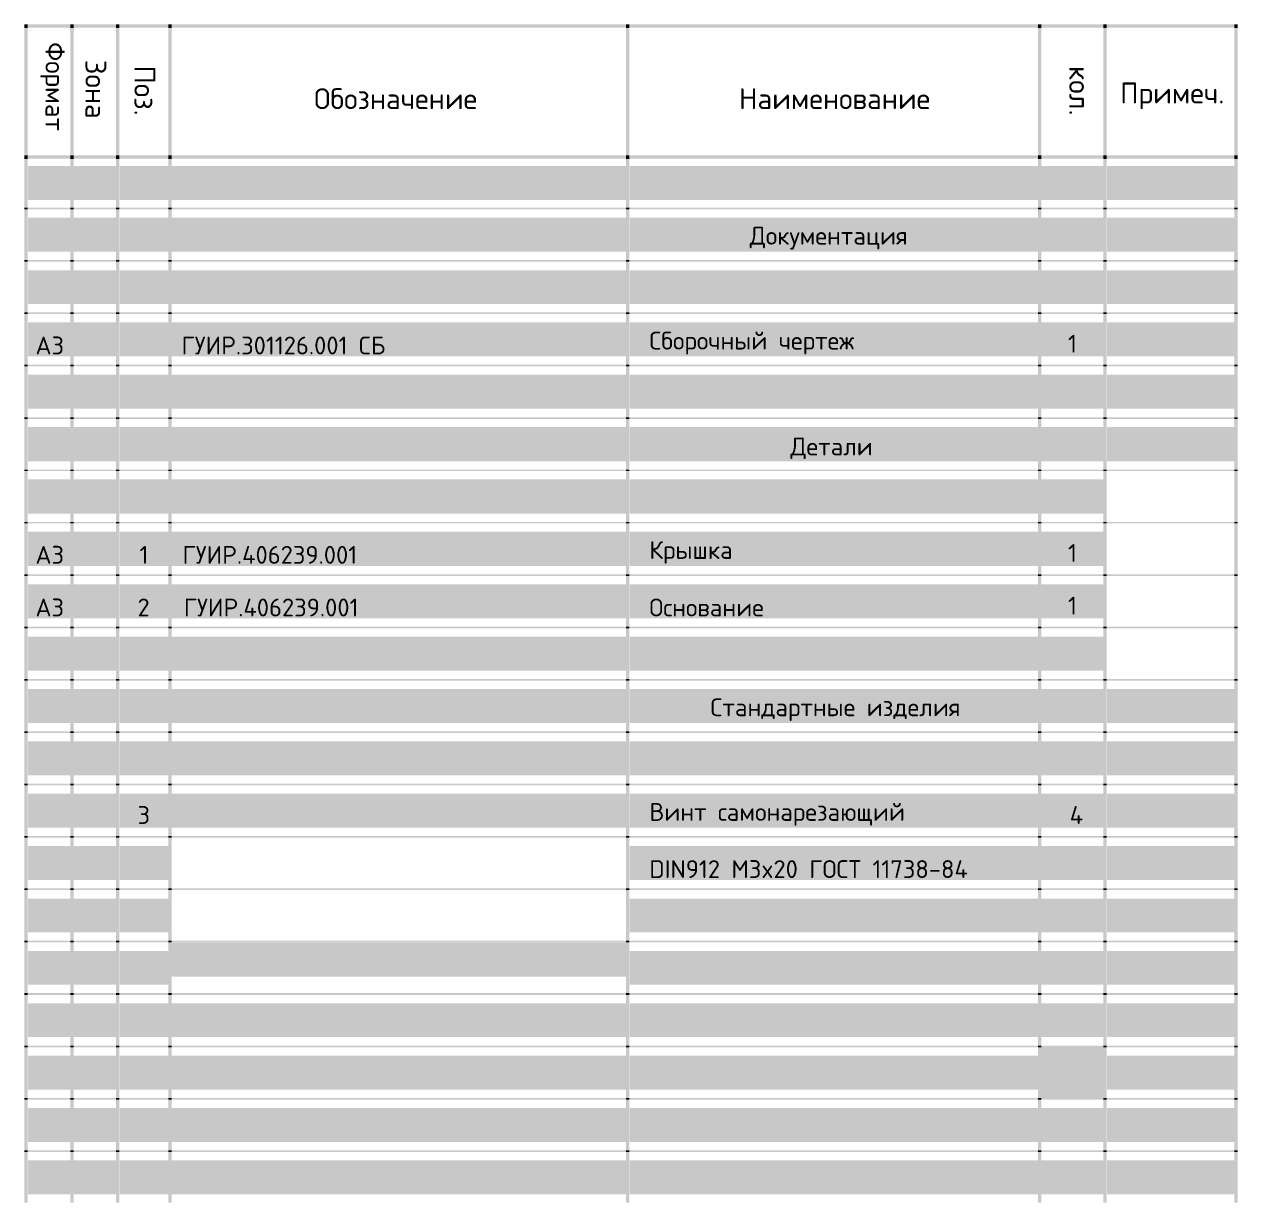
# Paper-space layout 'Layout4' of a CAD drawing. Header units: millimetres. Extents: x 20 to 210, y 7 to 292.
# Drawn here: x 19.6 to 205.2, y 111.9 to 292 of the extents above; entities that cross this region are included whole.
import ezdxf

# ---------------------------------------------------------------- set-up
doc = ezdxf.new("R2010")
doc.units = ezdxf.units.MM
doc.layers.add('PDF2_Solid Fills', color=7, linetype='Continuous')
doc.layers.add('PDF2_Text', color=7, linetype='Continuous')
doc.styles.add('PDF ISOCPEUR', font='isocpeur.ttf')

psp = doc.layouts.new('Layout4')

# ---------------------------------------------------------------- hatches: boundary and pattern name
at = {"layer": 'PDF2_Solid Fills', "true_color": 0xffffff, "transparency": 33554559}
psp.add_hatch(color=7, dxfattribs=at).paths.add_polyline_path([(42.17, 146.44), (111.65, 146.44), (111.65, 151.61), (42.17, 151.61)])

# ---------------------------------------------------------------- linework, layer by layer
at = {"layer": 'PDF2_Solid Fills', "lineweight": 35, "transparency": 33554559}
for points in [[(19.6, 291.49), (20.11, 291.49), (19.6, 292.04), (20.11, 292.04)], [(19.6, 291.53), (20.11, 291.53), (19.6, 292.04), (20.11, 292.04)], [(19.6, 272.01), (20.11, 272.01), (19.6, 291.49), (20.11, 291.49)], [(20.11, 291.53), (26.63, 291.53), (20.11, 292.04), (26.63, 292.04)], [(26.63, 291.53), (27.14, 291.53), (26.63, 292.04), (27.14, 292.04)], [(26.63, 291.49), (27.14, 291.49), (26.63, 291.53), (27.14, 291.53)], [(26.63, 272.01), (27.14, 272.01), (26.63, 291.49), (27.14, 291.49)], [(27.14, 291.53), (33.62, 291.53), (27.14, 292.04), (33.62, 292.04)], [(33.62, 291.53), (34.13, 291.53), (33.62, 292.04), (34.13, 292.04)], [(33.62, 291.49), (34.13, 291.49), (33.62, 291.53), (34.13, 291.53)], [(33.62, 272.01), (34.13, 272.01), (33.62, 291.49), (34.13, 291.49)], [(34.13, 291.53), (41.62, 291.53), (34.13, 292.04), (41.62, 292.04)], [(41.62, 291.53), (42.13, 291.53), (41.62, 292.04), (42.13, 292.04)], [(41.62, 291.49), (42.13, 291.49), (41.62, 291.53), (42.13, 291.53)], [(41.62, 272.01), (42.13, 272.01), (41.62, 291.49), (42.13, 291.49)], [(42.13, 291.53), (111.65, 291.53), (42.13, 292.04), (111.65, 292.04)], [(111.65, 291.53), (112.16, 291.53), (111.65, 292.04), (112.16, 292.04)], [(111.65, 291.49), (112.16, 291.49), (111.65, 291.53), (112.16, 291.53)], [(111.65, 272.01), (112.16, 272.01), (111.65, 291.49), (112.16, 291.49)], [(112.16, 291.53), (174.64, 291.53), (112.16, 292.04), (174.64, 292.04)], [(174.65, 291.53), (175.16, 291.53), (174.65, 292.04), (175.16, 292.04)], [(174.65, 291.49), (175.16, 291.49), (174.65, 291.53), (175.16, 291.53)], [(174.65, 272.01), (175.16, 272.01), (174.65, 291.49), (175.16, 291.49)], [(175.16, 291.53), (184.68, 291.53), (175.16, 292.04), (184.68, 292.04)], [(184.68, 291.53), (185.19, 291.53), (184.68, 292.04), (185.19, 292.04)], [(184.68, 291.49), (185.19, 291.49), (184.68, 291.53), (185.19, 291.53)], [(184.68, 272.01), (185.19, 272.01), (184.68, 291.49), (185.19, 291.49)], [(185.19, 291.53), (204.71, 291.53), (185.19, 292.04), (204.71, 292.04)], [(204.71, 291.49), (205.22, 291.49), (204.71, 292.04), (205.22, 292.04)], [(204.71, 291.53), (205.22, 291.53), (204.71, 292.04), (205.22, 292.04)], [(204.71, 272.01), (205.22, 272.01), (204.71, 291.49), (205.22, 291.49)], [(19.6, 271.46), (20.11, 271.46), (19.6, 272.01), (20.11, 272.01)], [(19.6, 264.01), (20.11, 264.01), (19.6, 271.47), (20.11, 271.47)], [(20.11, 271.51), (26.63, 271.51), (20.11, 272.01), (26.63, 272.01)], [(26.63, 271.46), (27.14, 271.46), (26.63, 272.01), (27.14, 272.01)], [(26.63, 264.01), (27.14, 264.01), (26.63, 271.47), (27.14, 271.47)], [(27.14, 271.51), (33.62, 271.51), (27.14, 272.01), (33.62, 272.01)], [(33.62, 271.46), (34.13, 271.46), (33.62, 272.01), (34.13, 272.01)], [(33.62, 264.01), (34.13, 264.01), (33.62, 271.47), (34.13, 271.47)], [(34.13, 271.51), (41.62, 271.51), (34.13, 272.01), (41.62, 272.01)], [(41.62, 271.46), (42.13, 271.46), (41.62, 272.01), (42.13, 272.01)], [(41.62, 264.01), (42.13, 264.01), (41.62, 271.47), (42.13, 271.47)], [(42.13, 271.51), (111.65, 271.51), (42.13, 272.01), (111.65, 272.01)], [(111.65, 271.46), (112.16, 271.46), (111.65, 272.01), (112.16, 272.01)], [(111.65, 264.01), (112.16, 264.01), (111.65, 271.47), (112.16, 271.47)], [(112.16, 271.51), (174.64, 271.51), (112.16, 272.01), (174.64, 272.01)], [(174.65, 271.46), (175.16, 271.46), (174.65, 272.01), (175.16, 272.01)], [(174.65, 264.01), (175.16, 264.01), (174.65, 271.47), (175.16, 271.47)], [(175.16, 271.51), (184.68, 271.51), (175.16, 272.01), (184.68, 272.01)], [(184.68, 271.46), (185.19, 271.46), (184.68, 272.01), (185.19, 272.01)], [(184.68, 264.01), (185.19, 264.01), (184.68, 271.47), (185.19, 271.47)], [(185.19, 271.51), (204.71, 271.51), (185.19, 272.01), (204.71, 272.01)], [(204.71, 271.46), (205.22, 271.46), (204.71, 272.01), (205.22, 272.01)], [(204.71, 264.01), (205.22, 264.01), (204.71, 271.47), (205.22, 271.47)], [(19.6, 263.75), (20.11, 263.75), (19.6, 264.01), (20.11, 264.01)], [(19.6, 256.01), (20.11, 256.01), (19.6, 263.75), (20.11, 263.75)], [(20.11, 263.75), (26.63, 263.75), (20.11, 264.01), (26.63, 264.01)], [(26.63, 263.75), (27.14, 263.75), (26.63, 264.01), (27.14, 264.01)], [(26.63, 256.01), (27.14, 256.01), (26.63, 263.75), (27.14, 263.75)], [(27.14, 263.75), (33.62, 263.75), (27.14, 264.01), (33.62, 264.01)], [(33.62, 263.75), (34.13, 263.75), (33.62, 264.01), (34.13, 264.01)], [(33.62, 256.01), (34.13, 256.01), (33.62, 263.75), (34.13, 263.75)], [(34.13, 263.75), (41.62, 263.75), (34.13, 264.01), (41.62, 264.01)], [(41.62, 263.75), (42.13, 263.75), (41.62, 264.01), (42.13, 264.01)], [(41.62, 256.01), (42.13, 256.01), (41.62, 263.75), (42.13, 263.75)], [(42.13, 263.75), (111.65, 263.75), (42.13, 264.01), (111.65, 264.01)], [(111.65, 263.75), (112.16, 263.75), (111.65, 264.01), (112.16, 264.01)], [(111.65, 256.01), (112.16, 256.01), (111.65, 263.75), (112.16, 263.75)], [(112.16, 263.75), (174.64, 263.75), (112.16, 264.01), (174.64, 264.01)], [(174.65, 263.75), (175.16, 263.75), (174.65, 264.01), (175.16, 264.01)], [(174.65, 256.01), (175.16, 256.01), (174.65, 263.75), (175.16, 263.75)], [(175.16, 263.75), (184.68, 263.75), (175.16, 264.01), (184.68, 264.01)], [(184.68, 263.75), (185.19, 263.75), (184.68, 264.01), (185.19, 264.01)], [(184.68, 256.01), (185.19, 256.01), (184.68, 263.75), (185.19, 263.75)], [(185.19, 263.75), (204.71, 263.75), (185.19, 264.01), (204.71, 264.01)], [(204.71, 263.75), (205.22, 263.75), (204.71, 264.01), (205.22, 264.01)], [(204.71, 256.01), (205.22, 256.01), (204.71, 263.75), (205.22, 263.75)], [(130.57, 257.62), (156.27, 257.62), (130.57, 257.87), (156.27, 257.87)], [(19.6, 255.75), (20.11, 255.75), (19.6, 256.01), (20.11, 256.01)], [(19.6, 248.01), (20.11, 248.01), (19.6, 255.75), (20.11, 255.75)], [(20.11, 255.75), (26.63, 255.75), (20.11, 256.01), (26.63, 256.01)], [(26.63, 255.75), (27.14, 255.75), (26.63, 256.01), (27.14, 256.01)], [(26.63, 248.01), (27.14, 248.01), (26.63, 255.75), (27.14, 255.75)], [(27.14, 255.75), (33.62, 255.75), (27.14, 256.01), (33.62, 256.01)], [(33.62, 255.75), (34.13, 255.75), (33.62, 256.01), (34.13, 256.01)], [(33.62, 248.01), (34.13, 248.01), (33.62, 255.75), (34.13, 255.75)], [(34.13, 255.75), (41.62, 255.75), (34.13, 256.01), (41.62, 256.01)], [(41.62, 255.75), (42.13, 255.75), (41.62, 256.01), (42.13, 256.01)], [(41.62, 248.01), (42.13, 248.01), (41.62, 255.75), (42.13, 255.75)], [(42.13, 255.75), (111.65, 255.75), (42.13, 256.01), (111.65, 256.01)], [(111.65, 255.75), (112.16, 255.75), (111.65, 256.01), (112.16, 256.01)], [(111.65, 248.01), (112.16, 248.01), (111.65, 255.75), (112.16, 255.75)], [(112.16, 255.75), (174.64, 255.75), (112.16, 256.01), (174.64, 256.01)], [(174.65, 255.75), (175.16, 255.75), (174.65, 256.01), (175.16, 256.01)], [(174.65, 248.01), (175.16, 248.01), (174.65, 255.75), (175.16, 255.75)], [(175.16, 255.75), (184.68, 255.75), (175.16, 256.01), (184.68, 256.01)], [(184.68, 255.75), (185.19, 255.75), (184.68, 256.01), (185.19, 256.01)], [(184.68, 248.01), (185.19, 248.01), (184.68, 255.75), (185.19, 255.75)], [(185.19, 255.75), (204.71, 255.75), (185.19, 256.01), (204.71, 256.01)], [(204.71, 255.75), (205.22, 255.75), (204.71, 256.01), (205.22, 256.01)], [(204.71, 248.01), (205.22, 248.01), (204.71, 255.75), (205.22, 255.75)], [(19.6, 247.75), (20.11, 247.75), (19.6, 248.01), (20.11, 248.01)], [(19.6, 240.01), (20.11, 240.01), (19.6, 247.75), (20.11, 247.75)], [(20.11, 247.75), (26.63, 247.75), (20.11, 248.01), (26.63, 248.01)], [(26.63, 247.75), (27.14, 247.75), (26.63, 248.01), (27.14, 248.01)], [(26.63, 240.01), (27.14, 240.01), (26.63, 247.75), (27.14, 247.75)], [(27.14, 247.75), (33.62, 247.75), (27.14, 248.01), (33.62, 248.01)], [(33.62, 247.75), (34.13, 247.75), (33.62, 248.01), (34.13, 248.01)], [(33.62, 240.01), (34.13, 240.01), (33.62, 247.75), (34.13, 247.75)], [(34.13, 247.75), (41.62, 247.75), (34.13, 248.01), (41.62, 248.01)], [(41.62, 247.75), (42.13, 247.75), (41.62, 248.01), (42.13, 248.01)], [(41.62, 240.01), (42.13, 240.01), (41.62, 247.75), (42.13, 247.75)], [(42.13, 247.75), (111.65, 247.75), (42.13, 248.01), (111.65, 248.01)], [(111.65, 247.75), (112.16, 247.75), (111.65, 248.01), (112.16, 248.01)], [(111.65, 240.01), (112.16, 240.01), (111.65, 247.75), (112.16, 247.75)], [(112.16, 247.75), (174.64, 247.75), (112.16, 248.01), (174.64, 248.01)], [(174.65, 247.75), (175.16, 247.75), (174.65, 248.01), (175.16, 248.01)], [(174.65, 240.01), (175.16, 240.01), (174.65, 247.75), (175.16, 247.75)], [(175.16, 247.75), (184.68, 247.75), (175.16, 248.01), (184.68, 248.01)], [(184.68, 247.75), (185.19, 247.75), (184.68, 248.01), (185.19, 248.01)], [(184.68, 240.01), (185.19, 240.01), (184.68, 247.75), (185.19, 247.75)], [(185.19, 247.75), (204.71, 247.75), (185.19, 248.01), (204.71, 248.01)], [(204.71, 247.75), (205.22, 247.75), (204.71, 248.01), (205.22, 248.01)], [(204.71, 240.01), (205.22, 240.01), (204.71, 247.75), (205.22, 247.75)], [(19.6, 239.75), (20.11, 239.75), (19.6, 240.01), (20.11, 240.01)], [(19.6, 231.96), (20.11, 231.96), (19.6, 239.75), (20.11, 239.75)], [(20.11, 239.75), (26.63, 239.75), (20.11, 240.01), (26.63, 240.01)], [(26.63, 239.75), (27.14, 239.75), (26.63, 240.01), (27.14, 240.01)], [(26.63, 231.96), (27.14, 231.96), (26.63, 239.75), (27.14, 239.75)], [(27.14, 239.75), (33.62, 239.75), (27.14, 240.01), (33.62, 240.01)], [(33.62, 239.75), (34.13, 239.75), (33.62, 240.01), (34.13, 240.01)], [(33.62, 231.96), (34.13, 231.96), (33.62, 239.75), (34.13, 239.75)], [(34.13, 239.75), (41.62, 239.75), (34.13, 240.01), (41.62, 240.01)], [(41.62, 239.75), (42.13, 239.75), (41.62, 240.01), (42.13, 240.01)], [(41.62, 231.96), (42.13, 231.96), (41.62, 239.75), (42.13, 239.75)], [(42.13, 239.75), (111.65, 239.75), (42.13, 240.01), (111.65, 240.01)], [(111.65, 239.75), (112.16, 239.75), (111.65, 240.01), (112.16, 240.01)], [(111.65, 231.96), (112.16, 231.96), (111.65, 239.75), (112.16, 239.75)], [(112.16, 239.75), (174.64, 239.75), (112.16, 240.01), (174.64, 240.01)], [(174.65, 239.75), (175.16, 239.75), (174.65, 240.01), (175.16, 240.01)], [(174.65, 231.96), (175.16, 231.96), (174.65, 239.75), (175.16, 239.75)], [(175.16, 239.75), (184.68, 239.75), (175.16, 240.01), (184.68, 240.01)], [(184.68, 239.75), (185.19, 239.75), (184.68, 240.01), (185.19, 240.01)], [(184.68, 231.96), (185.19, 231.96), (184.68, 239.75), (185.19, 239.75)], [(185.19, 239.75), (204.71, 239.75), (185.19, 240.01), (204.71, 240.01)], [(204.71, 239.75), (205.22, 239.75), (204.71, 240.01), (205.22, 240.01)], [(204.71, 231.96), (205.22, 231.96), (204.71, 239.75), (205.22, 239.75)], [(19.6, 231.71), (20.11, 231.71), (19.6, 231.96), (20.11, 231.96)], [(19.6, 223.96), (20.11, 223.96), (19.6, 231.71), (20.11, 231.71)], [(20.11, 231.71), (26.63, 231.71), (20.11, 231.96), (26.63, 231.96)], [(26.63, 231.71), (27.14, 231.71), (26.63, 231.96), (27.14, 231.96)], [(26.63, 223.96), (27.14, 223.96), (26.63, 231.71), (27.14, 231.71)], [(27.14, 231.71), (33.62, 231.71), (27.14, 231.96), (33.62, 231.96)], [(33.62, 231.71), (34.13, 231.71), (33.62, 231.96), (34.13, 231.96)], [(33.62, 223.96), (34.13, 223.96), (33.62, 231.71), (34.13, 231.71)], [(34.13, 231.71), (41.62, 231.71), (34.13, 231.96), (41.62, 231.96)], [(41.62, 231.71), (42.13, 231.71), (41.62, 231.96), (42.13, 231.96)], [(41.62, 223.96), (42.13, 223.96), (41.62, 231.71), (42.13, 231.71)], [(42.13, 231.71), (111.65, 231.71), (42.13, 231.96), (111.65, 231.96)], [(111.65, 231.71), (112.16, 231.71), (111.65, 231.96), (112.16, 231.96)], [(111.65, 223.96), (112.16, 223.96), (111.65, 231.71), (112.16, 231.71)], [(112.16, 231.71), (174.64, 231.71), (112.16, 231.96), (174.64, 231.96)], [(174.65, 231.71), (175.16, 231.71), (174.65, 231.96), (175.16, 231.96)], [(174.65, 223.96), (175.16, 223.96), (174.65, 231.71), (175.16, 231.71)], [(175.16, 231.71), (184.68, 231.71), (175.16, 231.96), (184.68, 231.96)], [(184.68, 231.71), (185.19, 231.71), (184.68, 231.96), (185.19, 231.96)], [(184.68, 223.96), (185.19, 223.96), (184.68, 231.71), (185.19, 231.71)], [(185.19, 231.71), (204.71, 231.71), (185.19, 231.96), (204.71, 231.96)], [(204.71, 231.71), (205.22, 231.71), (204.71, 231.96), (205.22, 231.96)], [(204.71, 223.96), (205.22, 223.96), (204.71, 231.71), (205.22, 231.71)], [(136.79, 225.57), (150.09, 225.57), (136.79, 225.83), (150.09, 225.83)], [(19.6, 223.71), (20.11, 223.71), (19.6, 223.96), (20.11, 223.96)], [(19.6, 215.96), (20.11, 215.96), (19.6, 223.71), (20.11, 223.71)], [(20.11, 223.71), (26.63, 223.71), (20.11, 223.96), (26.63, 223.96)], [(26.63, 223.71), (27.14, 223.71), (26.63, 223.96), (27.14, 223.96)], [(26.63, 215.96), (27.14, 215.96), (26.63, 223.71), (27.14, 223.71)], [(27.14, 223.71), (33.62, 223.71), (27.14, 223.96), (33.62, 223.96)], [(33.62, 223.71), (34.13, 223.71), (33.62, 223.96), (34.13, 223.96)], [(33.62, 215.96), (34.13, 215.96), (33.62, 223.71), (34.13, 223.71)], [(34.13, 223.71), (41.62, 223.71), (34.13, 223.96), (41.62, 223.96)], [(41.62, 223.71), (42.13, 223.71), (41.62, 223.96), (42.13, 223.96)], [(41.62, 215.96), (42.13, 215.96), (41.62, 223.71), (42.13, 223.71)], [(42.13, 223.71), (111.65, 223.71), (42.13, 223.96), (111.65, 223.96)], [(111.65, 223.71), (112.16, 223.71), (111.65, 223.96), (112.16, 223.96)], [(111.65, 215.96), (112.16, 215.96), (111.65, 223.71), (112.16, 223.71)], [(112.16, 223.71), (174.64, 223.71), (112.16, 223.96), (174.64, 223.96)], [(174.65, 223.71), (175.16, 223.71), (174.65, 223.96), (175.16, 223.96)], [(174.65, 215.96), (175.16, 215.96), (174.65, 223.71), (175.16, 223.71)], [(175.16, 223.71), (184.68, 223.71), (175.16, 223.96), (184.68, 223.96)], [(184.68, 223.71), (185.19, 223.71), (184.68, 223.96), (185.19, 223.96)], [(184.68, 215.96), (185.19, 215.96), (184.68, 223.71), (185.19, 223.71)], [(185.19, 223.71), (204.71, 223.71), (185.19, 223.96), (204.71, 223.96)], [(204.71, 223.71), (205.22, 223.71), (204.71, 223.96), (205.22, 223.96)], [(204.71, 215.96), (205.22, 215.96), (204.71, 223.71), (205.22, 223.71)], [(19.6, 215.71), (20.11, 215.71), (19.6, 215.96), (20.11, 215.96)], [(19.6, 207.95), (20.11, 207.95), (19.6, 215.71), (20.11, 215.71)], [(20.11, 215.71), (26.63, 215.71), (20.11, 215.96), (26.63, 215.96)], [(26.63, 215.71), (27.14, 215.71), (26.63, 215.96), (27.14, 215.96)], [(26.63, 207.95), (27.14, 207.95), (26.63, 215.71), (27.14, 215.71)], [(27.14, 215.71), (33.62, 215.71), (27.14, 215.96), (33.62, 215.96)], [(33.62, 215.71), (34.13, 215.71), (33.62, 215.96), (34.13, 215.96)], [(33.62, 207.95), (34.13, 207.95), (33.62, 215.71), (34.13, 215.71)], [(34.13, 215.71), (41.62, 215.71), (34.13, 215.96), (41.62, 215.96)], [(41.62, 215.71), (42.13, 215.71), (41.62, 215.96), (42.13, 215.96)], [(41.62, 207.95), (42.13, 207.95), (41.62, 215.71), (42.13, 215.71)], [(42.13, 215.71), (111.65, 215.71), (42.13, 215.96), (111.65, 215.96)], [(111.65, 215.71), (112.16, 215.71), (111.65, 215.96), (112.16, 215.96)], [(111.65, 207.95), (112.16, 207.95), (111.65, 215.71), (112.16, 215.71)], [(112.16, 215.71), (174.64, 215.71), (112.16, 215.96), (174.64, 215.96)], [(174.65, 215.71), (175.16, 215.71), (174.65, 215.96), (175.16, 215.96)], [(174.65, 207.95), (175.16, 207.95), (174.65, 215.71), (175.16, 215.71)], [(175.16, 215.71), (184.68, 215.71), (175.16, 215.96), (184.68, 215.96)], [(184.68, 215.71), (185.19, 215.71), (184.68, 215.96), (185.19, 215.96)], [(184.68, 207.95), (185.19, 207.95), (184.68, 215.71), (185.19, 215.71)], [(185.19, 215.71), (204.71, 215.71), (185.19, 215.96), (204.71, 215.96)], [(204.71, 215.71), (205.22, 215.71), (204.71, 215.96), (205.22, 215.96)], [(204.71, 207.95), (205.22, 207.95), (204.71, 215.71), (205.22, 215.71)], [(19.6, 207.7), (20.11, 207.7), (19.6, 207.95), (20.11, 207.95)], [(20.11, 207.7), (26.63, 207.7), (20.11, 207.95), (26.63, 207.95)], [(26.63, 207.7), (27.14, 207.7), (26.63, 207.95), (27.14, 207.95)], [(27.14, 207.7), (33.62, 207.7), (27.14, 207.95), (33.62, 207.95)], [(33.62, 207.7), (34.13, 207.7), (33.62, 207.95), (34.13, 207.95)], [(34.13, 207.7), (41.62, 207.7), (34.13, 207.95), (41.62, 207.95)], [(41.62, 207.7), (42.13, 207.7), (41.62, 207.95), (42.13, 207.95)], [(42.13, 207.7), (111.65, 207.7), (42.13, 207.95), (111.65, 207.95)], [(111.65, 207.7), (112.16, 207.7), (111.65, 207.95), (112.16, 207.95)], [(112.16, 207.7), (174.64, 207.7), (112.16, 207.95), (174.64, 207.95)], [(174.65, 207.7), (175.16, 207.7), (174.65, 207.95), (175.16, 207.95)], [(175.16, 207.7), (184.68, 207.7), (175.16, 207.95), (184.68, 207.95)], [(184.68, 207.7), (185.19, 207.7), (184.68, 207.95), (185.19, 207.95)], [(185.19, 207.7), (204.71, 207.7), (185.19, 207.95), (204.71, 207.95)], [(204.71, 207.7), (205.22, 207.7), (204.71, 207.95), (205.22, 207.95)], [(19.6, 199.95), (20.11, 199.95), (19.6, 207.7), (20.11, 207.7)], [(26.63, 199.95), (27.14, 199.95), (26.63, 207.7), (27.14, 207.7)], [(33.62, 199.95), (34.13, 199.95), (33.62, 207.7), (34.13, 207.7)], [(41.62, 199.95), (42.13, 199.95), (41.62, 207.7), (42.13, 207.7)], [(111.65, 199.95), (112.16, 199.95), (111.65, 207.7), (112.16, 207.7)], [(174.65, 199.95), (175.16, 199.95), (174.65, 207.7), (175.16, 207.7)], [(184.68, 199.95), (185.19, 199.95), (184.68, 207.7), (185.19, 207.7)], [(204.71, 199.95), (205.22, 199.95), (204.71, 207.7), (205.22, 207.7)], [(19.6, 199.7), (20.11, 199.7), (19.6, 199.95), (20.11, 199.95)], [(19.6, 191.95), (20.11, 191.95), (19.6, 199.7), (20.11, 199.7)], [(20.11, 199.7), (26.63, 199.7), (20.11, 199.95), (26.63, 199.95)], [(26.63, 199.7), (27.14, 199.7), (26.63, 199.95), (27.14, 199.95)], [(26.63, 191.95), (27.14, 191.95), (26.63, 199.7), (27.14, 199.7)], [(27.14, 199.7), (33.62, 199.7), (27.14, 199.95), (33.62, 199.95)], [(33.62, 199.7), (34.13, 199.7), (33.62, 199.95), (34.13, 199.95)], [(33.62, 191.95), (34.13, 191.95), (33.62, 199.7), (34.13, 199.7)], [(34.13, 199.7), (41.62, 199.7), (34.13, 199.95), (41.62, 199.95)], [(41.62, 199.7), (42.13, 199.7), (41.62, 199.95), (42.13, 199.95)], [(41.62, 191.95), (42.13, 191.95), (41.62, 199.7), (42.13, 199.7)], [(42.13, 199.7), (111.65, 199.7), (42.13, 199.95), (111.65, 199.95)], [(111.65, 199.7), (112.16, 199.7), (111.65, 199.95), (112.16, 199.95)], [(111.65, 191.95), (112.16, 191.95), (111.65, 199.7), (112.16, 199.7)], [(112.16, 199.7), (174.64, 199.7), (112.16, 199.95), (174.64, 199.95)], [(174.65, 199.7), (175.16, 199.7), (174.65, 199.95), (175.16, 199.95)], [(174.65, 191.95), (175.16, 191.95), (174.65, 199.7), (175.16, 199.7)], [(175.16, 199.7), (184.68, 199.7), (175.16, 199.95), (184.68, 199.95)], [(184.68, 199.7), (185.19, 199.7), (184.68, 199.95), (185.19, 199.95)], [(184.68, 191.95), (185.19, 191.95), (184.68, 199.7), (185.19, 199.7)], [(185.19, 199.7), (204.71, 199.7), (185.19, 199.95), (204.71, 199.95)], [(204.71, 199.7), (205.22, 199.7), (204.71, 199.95), (205.22, 199.95)], [(204.71, 191.95), (205.22, 191.95), (204.71, 199.7), (205.22, 199.7)], [(19.6, 191.7), (20.11, 191.7), (19.6, 191.95), (20.11, 191.95)], [(19.6, 183.91), (20.11, 183.91), (19.6, 191.7), (20.11, 191.7)], [(20.11, 191.7), (26.63, 191.7), (20.11, 191.95), (26.63, 191.95)], [(26.63, 191.7), (27.14, 191.7), (26.63, 191.95), (27.14, 191.95)], [(26.63, 183.91), (27.14, 183.91), (26.63, 191.7), (27.14, 191.7)], [(27.14, 191.7), (33.62, 191.7), (27.14, 191.95), (33.62, 191.95)], [(33.62, 191.7), (34.13, 191.7), (33.62, 191.95), (34.13, 191.95)], [(33.62, 183.91), (34.13, 183.91), (33.62, 191.7), (34.13, 191.7)], [(34.13, 191.7), (41.62, 191.7), (34.13, 191.95), (41.62, 191.95)], [(41.62, 191.7), (42.13, 191.7), (41.62, 191.95), (42.13, 191.95)], [(41.62, 183.91), (42.13, 183.91), (41.62, 191.7), (42.13, 191.7)], [(42.13, 191.7), (111.65, 191.7), (42.13, 191.95), (111.65, 191.95)], [(111.65, 191.7), (112.16, 191.7), (111.65, 191.95), (112.16, 191.95)], [(111.65, 183.91), (112.16, 183.91), (111.65, 191.7), (112.16, 191.7)], [(112.16, 191.7), (174.64, 191.7), (112.16, 191.95), (174.64, 191.95)], [(174.65, 191.7), (175.16, 191.7), (174.65, 191.95), (175.16, 191.95)], [(174.65, 183.91), (175.16, 183.91), (174.65, 191.7), (175.16, 191.7)], [(175.16, 191.7), (184.68, 191.7), (175.16, 191.95), (184.68, 191.95)], [(184.68, 191.7), (185.19, 191.7), (184.68, 191.95), (185.19, 191.95)], [(184.68, 183.91), (185.19, 183.91), (184.68, 191.7), (185.19, 191.7)], [(185.19, 191.7), (204.71, 191.7), (185.19, 191.95), (204.71, 191.95)], [(204.71, 191.7), (205.22, 191.7), (204.71, 191.95), (205.22, 191.95)], [(204.71, 183.91), (205.22, 183.91), (204.71, 191.7), (205.22, 191.7)], [(124.56, 185.52), (163.68, 185.52), (124.56, 185.77), (163.68, 185.77)], [(19.6, 183.65), (20.11, 183.65), (19.6, 183.91), (20.11, 183.91)], [(20.11, 183.65), (26.63, 183.65), (20.11, 183.91), (26.63, 183.91)], [(26.63, 183.65), (27.14, 183.65), (26.63, 183.91), (27.14, 183.91)], [(27.14, 183.65), (33.62, 183.65), (27.14, 183.91), (33.62, 183.91)], [(33.62, 183.65), (34.13, 183.65), (33.62, 183.91), (34.13, 183.91)], [(34.13, 183.65), (41.62, 183.65), (34.13, 183.91), (41.62, 183.91)], [(41.62, 183.65), (42.13, 183.65), (41.62, 183.91), (42.13, 183.91)], [(42.13, 183.65), (111.65, 183.65), (42.13, 183.91), (111.65, 183.91)], [(111.65, 183.65), (112.16, 183.65), (111.65, 183.91), (112.16, 183.91)], [(112.16, 183.65), (174.64, 183.65), (112.16, 183.91), (174.64, 183.91)], [(174.65, 183.65), (175.16, 183.65), (174.65, 183.91), (175.16, 183.91)], [(175.16, 183.65), (184.68, 183.65), (175.16, 183.91), (184.68, 183.91)], [(184.68, 183.65), (185.19, 183.65), (184.68, 183.91), (185.19, 183.91)], [(185.19, 183.65), (204.71, 183.65), (185.19, 183.91), (204.71, 183.91)], [(204.71, 183.65), (205.22, 183.65), (204.71, 183.91), (205.22, 183.91)], [(19.6, 175.91), (20.11, 175.91), (19.6, 183.65), (20.11, 183.65)], [(26.63, 175.91), (27.14, 175.91), (26.63, 183.65), (27.14, 183.65)], [(33.62, 175.91), (34.13, 175.91), (33.62, 183.65), (34.13, 183.65)], [(41.62, 175.91), (42.13, 175.91), (41.62, 183.65), (42.13, 183.65)], [(111.65, 175.91), (112.16, 175.91), (111.65, 183.65), (112.16, 183.65)], [(174.65, 175.91), (175.16, 175.91), (174.65, 183.65), (175.16, 183.65)], [(184.68, 175.91), (185.19, 175.91), (184.68, 183.65), (185.19, 183.65)], [(204.71, 175.91), (205.22, 175.91), (204.71, 183.65), (205.22, 183.65)], [(19.6, 175.65), (20.11, 175.65), (19.6, 175.91), (20.11, 175.91)], [(19.6, 167.91), (20.11, 167.91), (19.6, 175.65), (20.11, 175.65)], [(20.11, 175.65), (26.63, 175.65), (20.11, 175.91), (26.63, 175.91)], [(26.63, 175.65), (27.14, 175.65), (26.63, 175.91), (27.14, 175.91)], [(26.63, 167.91), (27.14, 167.91), (26.63, 175.65), (27.14, 175.65)], [(27.14, 175.65), (33.62, 175.65), (27.14, 175.91), (33.62, 175.91)], [(33.62, 175.65), (34.13, 175.65), (33.62, 175.91), (34.13, 175.91)], [(33.62, 167.91), (34.13, 167.91), (33.62, 175.65), (34.13, 175.65)], [(34.13, 175.65), (41.62, 175.65), (34.13, 175.91), (41.62, 175.91)], [(41.62, 175.65), (42.13, 175.65), (41.62, 175.91), (42.13, 175.91)], [(41.62, 167.91), (42.13, 167.91), (41.62, 175.65), (42.13, 175.65)], [(42.13, 175.65), (111.65, 175.65), (42.13, 175.91), (111.65, 175.91)], [(111.65, 175.65), (112.16, 175.65), (111.65, 175.91), (112.16, 175.91)], [(111.65, 167.91), (112.16, 167.91), (111.65, 175.65), (112.16, 175.65)], [(112.16, 175.65), (174.64, 175.65), (112.16, 175.91), (174.64, 175.91)], [(174.65, 175.65), (175.16, 175.65), (174.65, 175.91), (175.16, 175.91)], [(174.65, 167.91), (175.16, 167.91), (174.65, 175.65), (175.16, 175.65)], [(175.16, 175.65), (184.68, 175.65), (175.16, 175.91), (184.68, 175.91)], [(184.68, 175.65), (185.19, 175.65), (184.68, 175.91), (185.19, 175.91)], [(184.68, 167.91), (185.19, 167.91), (184.68, 175.65), (185.19, 175.65)], [(185.19, 175.65), (204.71, 175.65), (185.19, 175.91), (204.71, 175.91)], [(204.71, 175.65), (205.22, 175.65), (204.71, 175.91), (205.22, 175.91)], [(204.71, 167.91), (205.22, 167.91), (204.71, 175.65), (205.22, 175.65)], [(19.6, 167.65), (20.11, 167.65), (19.6, 167.91), (20.11, 167.91)], [(19.6, 159.91), (20.11, 159.91), (19.6, 167.65), (20.11, 167.65)], [(20.11, 167.65), (26.63, 167.65), (20.11, 167.91), (26.63, 167.91)], [(26.63, 167.65), (27.14, 167.65), (26.63, 167.91), (27.14, 167.91)], [(26.63, 159.91), (27.14, 159.91), (26.63, 167.65), (27.14, 167.65)], [(27.14, 167.65), (33.62, 167.65), (27.14, 167.91), (33.62, 167.91)], [(33.62, 167.65), (34.13, 167.65), (33.62, 167.91), (34.13, 167.91)], [(33.62, 159.91), (34.13, 159.91), (33.62, 167.65), (34.13, 167.65)], [(34.13, 167.65), (41.62, 167.65), (34.13, 167.91), (41.62, 167.91)], [(41.62, 167.65), (42.13, 167.65), (41.62, 167.91), (42.13, 167.91)], [(41.62, 159.91), (42.13, 159.91), (41.62, 167.65), (42.13, 167.65)], [(42.13, 167.65), (111.65, 167.65), (42.13, 167.91), (111.65, 167.91)], [(111.65, 167.65), (112.16, 167.65), (111.65, 167.91), (112.16, 167.91)], [(111.65, 159.91), (112.16, 159.91), (111.65, 167.65), (112.16, 167.65)], [(112.16, 167.65), (174.64, 167.65), (112.16, 167.91), (174.64, 167.91)], [(174.65, 167.65), (175.16, 167.65), (174.65, 167.91), (175.16, 167.91)], [(174.65, 159.91), (175.16, 159.91), (174.65, 167.65), (175.16, 167.65)], [(175.16, 167.65), (184.68, 167.65), (175.16, 167.91), (184.68, 167.91)], [(184.68, 167.65), (185.19, 167.65), (184.68, 167.91), (185.19, 167.91)], [(184.68, 159.91), (185.19, 159.91), (184.68, 167.65), (185.19, 167.65)], [(185.19, 167.65), (204.71, 167.65), (185.19, 167.91), (204.71, 167.91)], [(204.71, 167.65), (205.22, 167.65), (204.71, 167.91), (205.22, 167.91)], [(204.71, 159.91), (205.22, 159.91), (204.71, 167.65), (205.22, 167.65)], [(19.6, 159.65), (20.11, 159.65), (19.6, 159.91), (20.11, 159.91)], [(19.6, 151.91), (20.11, 151.91), (19.6, 159.65), (20.11, 159.65)], [(20.11, 159.65), (26.63, 159.65), (20.11, 159.91), (26.63, 159.91)], [(26.63, 159.65), (27.14, 159.65), (26.63, 159.91), (27.14, 159.91)], [(26.63, 151.91), (27.14, 151.91), (26.63, 159.65), (27.14, 159.65)], [(27.14, 159.65), (33.62, 159.65), (27.14, 159.91), (33.62, 159.91)], [(33.62, 159.65), (34.13, 159.65), (33.62, 159.91), (34.13, 159.91)], [(33.62, 151.91), (34.13, 151.91), (33.62, 159.65), (34.13, 159.65)], [(34.13, 159.65), (41.62, 159.65), (34.13, 159.91), (41.62, 159.91)], [(41.62, 159.65), (42.13, 159.65), (41.62, 159.91), (42.13, 159.91)], [(41.62, 151.91), (42.13, 151.91), (41.62, 159.65), (42.13, 159.65)], [(42.13, 159.65), (111.65, 159.65), (42.13, 159.91), (111.65, 159.91)], [(111.65, 159.65), (112.16, 159.65), (111.65, 159.91), (112.16, 159.91)], [(111.65, 151.91), (112.16, 151.91), (111.65, 159.65), (112.16, 159.65)], [(112.16, 159.65), (174.64, 159.65), (112.16, 159.91), (174.64, 159.91)], [(174.65, 159.65), (175.16, 159.65), (174.65, 159.91), (175.16, 159.91)], [(174.65, 151.91), (175.16, 151.91), (174.65, 159.65), (175.16, 159.65)], [(175.16, 159.65), (184.68, 159.65), (175.16, 159.91), (184.68, 159.91)], [(184.68, 159.65), (185.19, 159.65), (184.68, 159.91), (185.19, 159.91)], [(184.68, 151.91), (185.19, 151.91), (184.68, 159.65), (185.19, 159.65)], [(185.19, 159.65), (204.71, 159.65), (185.19, 159.91), (204.71, 159.91)], [(204.71, 159.65), (205.22, 159.65), (204.71, 159.91), (205.22, 159.91)], [(204.71, 151.91), (205.22, 151.91), (204.71, 159.65), (205.22, 159.65)], [(19.6, 151.65), (20.11, 151.65), (19.6, 151.91), (20.11, 151.91)], [(19.6, 143.9), (20.11, 143.9), (19.6, 151.65), (20.11, 151.65)], [(20.11, 151.65), (26.63, 151.65), (20.11, 151.91), (26.63, 151.91)], [(26.63, 151.65), (27.14, 151.65), (26.63, 151.91), (27.14, 151.91)], [(26.63, 143.9), (27.14, 143.9), (26.63, 151.65), (27.14, 151.65)], [(27.14, 151.65), (33.62, 151.65), (27.14, 151.91), (33.62, 151.91)], [(33.62, 151.65), (34.13, 151.65), (33.62, 151.91), (34.13, 151.91)], [(33.62, 143.9), (34.13, 143.9), (33.62, 151.65), (34.13, 151.65)], [(34.13, 151.65), (41.62, 151.65), (34.13, 151.91), (41.62, 151.91)], [(41.62, 151.65), (42.13, 151.65), (41.62, 151.91), (42.13, 151.91)], [(41.62, 143.9), (42.13, 143.9), (41.62, 151.65), (42.13, 151.65)], [(42.13, 151.65), (111.65, 151.65), (42.13, 151.91), (111.65, 151.91)], [(111.65, 151.65), (112.16, 151.65), (111.65, 151.91), (112.16, 151.91)], [(111.65, 143.9), (112.16, 143.9), (111.65, 151.65), (112.16, 151.65)], [(112.16, 151.65), (174.64, 151.65), (112.16, 151.91), (174.64, 151.91)], [(174.65, 151.65), (175.16, 151.65), (174.65, 151.91), (175.16, 151.91)], [(174.65, 143.9), (175.16, 143.9), (174.65, 151.65), (175.16, 151.65)], [(175.16, 151.65), (184.68, 151.65), (175.16, 151.91), (184.68, 151.91)], [(184.68, 151.65), (185.19, 151.65), (184.68, 151.91), (185.19, 151.91)], [(184.68, 143.9), (185.19, 143.9), (184.68, 151.65), (185.19, 151.65)], [(185.19, 151.65), (204.71, 151.65), (185.19, 151.91), (204.71, 151.91)], [(204.71, 151.65), (205.22, 151.65), (204.71, 151.91), (205.22, 151.91)], [(204.71, 143.9), (205.22, 143.9), (204.71, 151.65), (205.22, 151.65)], [(19.6, 143.64), (20.11, 143.64), (19.6, 143.9), (20.11, 143.9)], [(19.6, 135.86), (20.11, 135.86), (19.6, 143.64), (20.11, 143.64)], [(20.11, 143.64), (26.63, 143.64), (20.11, 143.9), (26.63, 143.9)], [(26.63, 143.64), (27.14, 143.64), (26.63, 143.9), (27.14, 143.9)], [(26.63, 135.86), (27.14, 135.86), (26.63, 143.64), (27.14, 143.64)], [(27.14, 143.64), (33.62, 143.64), (27.14, 143.9), (33.62, 143.9)], [(33.62, 143.64), (34.13, 143.64), (33.62, 143.9), (34.13, 143.9)], [(33.62, 135.86), (34.13, 135.86), (33.62, 143.64), (34.13, 143.64)], [(34.13, 143.64), (41.62, 143.64), (34.13, 143.9), (41.62, 143.9)], [(41.62, 143.64), (42.13, 143.64), (41.62, 143.9), (42.13, 143.9)], [(41.62, 135.86), (42.13, 135.86), (41.62, 143.64), (42.13, 143.64)], [(42.13, 143.64), (111.65, 143.64), (42.13, 143.9), (111.65, 143.9)], [(111.65, 143.64), (112.16, 143.64), (111.65, 143.9), (112.16, 143.9)], [(111.65, 135.86), (112.16, 135.86), (111.65, 143.64), (112.16, 143.64)], [(112.16, 143.64), (174.64, 143.64), (112.16, 143.9), (174.64, 143.9)], [(174.65, 143.64), (175.16, 143.64), (174.65, 143.9), (175.16, 143.9)], [(174.65, 135.86), (175.16, 135.86), (174.65, 143.64), (175.16, 143.64)], [(175.16, 143.64), (184.68, 143.64), (175.16, 143.9), (184.68, 143.9)], [(184.68, 143.64), (185.19, 143.64), (184.68, 143.9), (185.19, 143.9)], [(184.68, 135.86), (185.19, 135.86), (184.68, 143.64), (185.19, 143.64)], [(185.19, 143.64), (204.71, 143.64), (185.19, 143.9), (204.71, 143.9)], [(204.71, 143.64), (205.22, 143.64), (204.71, 143.9), (205.22, 143.9)], [(204.71, 135.86), (205.22, 135.86), (204.71, 143.64), (205.22, 143.64)], [(19.6, 135.6), (20.11, 135.6), (19.6, 135.86), (20.11, 135.86)], [(19.6, 127.86), (20.11, 127.86), (19.6, 135.6), (20.11, 135.6)], [(20.11, 135.6), (26.63, 135.6), (20.11, 135.86), (26.63, 135.86)], [(26.63, 135.6), (27.14, 135.6), (26.63, 135.86), (27.14, 135.86)], [(26.63, 127.86), (27.14, 127.86), (26.63, 135.6), (27.14, 135.6)], [(27.14, 135.6), (33.62, 135.6), (27.14, 135.86), (33.62, 135.86)], [(33.62, 135.6), (34.13, 135.6), (33.62, 135.86), (34.13, 135.86)], [(33.62, 127.86), (34.13, 127.86), (33.62, 135.6), (34.13, 135.6)], [(34.13, 135.6), (41.62, 135.6), (34.13, 135.86), (41.62, 135.86)], [(41.62, 135.6), (42.13, 135.6), (41.62, 135.86), (42.13, 135.86)], [(41.62, 127.86), (42.13, 127.86), (41.62, 135.6), (42.13, 135.6)], [(42.13, 135.6), (111.65, 135.6), (42.13, 135.86), (111.65, 135.86)], [(111.65, 135.6), (112.16, 135.6), (111.65, 135.86), (112.16, 135.86)], [(111.65, 127.86), (112.16, 127.86), (111.65, 135.6), (112.16, 135.6)], [(112.16, 135.6), (174.64, 135.6), (112.16, 135.86), (174.64, 135.86)], [(174.65, 135.6), (175.16, 135.6), (174.65, 135.86), (175.16, 135.86)], [(174.65, 127.86), (175.16, 127.86), (174.65, 135.6), (175.16, 135.6)], [(175.16, 135.6), (184.68, 135.6), (175.16, 135.86), (184.68, 135.86)], [(184.68, 135.6), (185.19, 135.6), (184.68, 135.86), (185.19, 135.86)], [(184.68, 127.86), (185.19, 127.86), (184.68, 135.6), (185.19, 135.6)], [(185.19, 135.6), (204.71, 135.6), (185.19, 135.86), (204.71, 135.86)], [(204.71, 135.6), (205.22, 135.6), (204.71, 135.86), (205.22, 135.86)], [(204.71, 127.86), (205.22, 127.86), (204.71, 135.6), (205.22, 135.6)], [(19.6, 127.6), (20.11, 127.6), (19.6, 127.86), (20.11, 127.86)], [(19.6, 119.85), (20.11, 119.85), (19.6, 127.6), (20.11, 127.6)], [(20.11, 127.6), (26.63, 127.6), (20.11, 127.86), (26.63, 127.86)], [(26.63, 127.6), (27.14, 127.6), (26.63, 127.86), (27.14, 127.86)], [(26.63, 119.85), (27.14, 119.85), (26.63, 127.6), (27.14, 127.6)], [(27.14, 127.6), (33.62, 127.6), (27.14, 127.86), (33.62, 127.86)], [(33.62, 127.6), (34.13, 127.6), (33.62, 127.86), (34.13, 127.86)], [(33.62, 119.85), (34.13, 119.85), (33.62, 127.6), (34.13, 127.6)], [(34.13, 127.6), (41.62, 127.6), (34.13, 127.86), (41.62, 127.86)], [(41.62, 127.6), (42.13, 127.6), (41.62, 127.86), (42.13, 127.86)], [(41.62, 119.85), (42.13, 119.85), (41.62, 127.6), (42.13, 127.6)], [(42.13, 127.6), (111.65, 127.6), (42.13, 127.86), (111.65, 127.86)], [(111.65, 127.6), (112.16, 127.6), (111.65, 127.86), (112.16, 127.86)], [(111.65, 119.85), (112.16, 119.85), (111.65, 127.6), (112.16, 127.6)], [(112.16, 127.6), (174.64, 127.6), (112.16, 127.86), (174.64, 127.86)], [(174.65, 127.6), (175.16, 127.6), (174.65, 127.86), (175.16, 127.86)], [(174.65, 119.85), (175.16, 119.85), (174.65, 127.6), (175.16, 127.6)], [(175.16, 127.6), (184.68, 127.6), (175.16, 127.86), (184.68, 127.86)], [(184.68, 127.6), (185.19, 127.6), (184.68, 127.86), (185.19, 127.86)], [(184.68, 119.85), (185.19, 119.85), (184.68, 127.6), (185.19, 127.6)], [(185.19, 127.6), (204.71, 127.6), (185.19, 127.86), (204.71, 127.86)], [(204.71, 127.6), (205.22, 127.6), (204.71, 127.86), (205.22, 127.86)], [(204.71, 119.85), (205.22, 119.85), (204.71, 127.6), (205.22, 127.6)], [(19.6, 119.6), (20.11, 119.6), (19.6, 119.85), (20.11, 119.85)], [(19.6, 111.85), (20.11, 111.85), (19.6, 119.6), (20.11, 119.6)], [(20.11, 119.6), (26.63, 119.6), (20.11, 119.85), (26.63, 119.85)], [(26.63, 119.6), (27.14, 119.6), (26.63, 119.85), (27.14, 119.85)], [(26.63, 111.85), (27.14, 111.85), (26.63, 119.6), (27.14, 119.6)], [(27.14, 119.6), (33.62, 119.6), (27.14, 119.85), (33.62, 119.85)], [(33.62, 119.6), (34.13, 119.6), (33.62, 119.85), (34.13, 119.85)], [(33.62, 111.85), (34.13, 111.85), (33.62, 119.6), (34.13, 119.6)], [(34.13, 119.6), (41.62, 119.6), (34.13, 119.85), (41.62, 119.85)], [(41.62, 119.6), (42.13, 119.6), (41.62, 119.85), (42.13, 119.85)], [(41.62, 111.85), (42.13, 111.85), (41.62, 119.6), (42.13, 119.6)], [(42.13, 119.6), (111.65, 119.6), (42.13, 119.85), (111.65, 119.85)], [(111.65, 119.6), (112.16, 119.6), (111.65, 119.85), (112.16, 119.85)], [(111.65, 111.85), (112.16, 111.85), (111.65, 119.6), (112.16, 119.6)], [(112.16, 119.6), (174.64, 119.6), (112.16, 119.85), (174.64, 119.85)], [(174.65, 119.6), (175.16, 119.6), (174.65, 119.85), (175.16, 119.85)], [(174.65, 111.85), (175.16, 111.85), (174.65, 119.6), (175.16, 119.6)], [(175.16, 119.6), (184.68, 119.6), (175.16, 119.85), (184.68, 119.85)], [(184.68, 119.6), (185.19, 119.6), (184.68, 119.85), (185.19, 119.85)], [(184.68, 111.85), (185.19, 111.85), (184.68, 119.6), (185.19, 119.6)], [(185.19, 119.6), (204.71, 119.6), (185.19, 119.85), (204.71, 119.85)], [(204.71, 119.6), (205.22, 119.6), (204.71, 119.85), (205.22, 119.85)], [(204.71, 111.85), (205.22, 111.85), (204.71, 119.6), (205.22, 119.6)]]:
    psp.add_solid(points, dxfattribs=at)
at = {"layer": 'PDF2_Solid Fills', "color": 7, "lineweight": 35, "true_color": 0xffffff, "transparency": 33554559}
for points in [[(20.15, 265.15), (26.63, 265.15), (20.15, 270.37), (26.63, 270.37)], [(27.14, 265.15), (33.62, 265.15), (27.14, 270.37), (33.62, 270.37)], [(34.17, 265.15), (41.62, 265.15), (34.17, 270.37), (41.62, 270.37)], [(42.17, 265.15), (111.65, 265.15), (42.17, 270.37), (111.65, 270.37)], [(112.2, 265.15), (174.64, 265.15), (112.2, 270.37), (174.64, 270.37)], [(175.2, 265.15), (184.72, 265.15), (175.2, 270.37), (184.72, 270.37)], [(185.23, 265.15), (204.71, 265.15), (185.23, 270.37), (204.71, 270.37)], [(20.15, 257.28), (26.63, 257.28), (20.15, 262.48), (26.63, 262.48)], [(27.14, 257.28), (33.62, 257.28), (27.14, 262.48), (33.62, 262.48)], [(34.17, 257.28), (41.62, 257.28), (34.17, 262.48), (41.62, 262.48)], [(42.17, 257.28), (111.65, 257.28), (42.17, 262.48), (111.65, 262.48)], [(112.2, 257.28), (174.64, 257.28), (112.2, 262.48), (174.64, 262.48)], [(175.2, 257.28), (184.72, 257.28), (175.2, 262.48), (184.72, 262.48)], [(185.23, 257.28), (204.71, 257.28), (185.23, 262.48), (204.71, 262.48)], [(20.15, 249.28), (26.63, 249.28), (20.15, 254.44), (26.63, 254.44)], [(27.14, 249.28), (33.62, 249.28), (27.14, 254.44), (33.62, 254.44)], [(34.17, 249.28), (41.62, 249.28), (34.17, 254.44), (41.62, 254.44)], [(42.17, 249.28), (111.65, 249.28), (42.17, 254.44), (111.65, 254.44)], [(112.2, 249.28), (174.64, 249.28), (112.2, 254.44), (174.64, 254.44)], [(175.2, 249.28), (184.72, 249.28), (175.2, 254.44), (184.72, 254.44)], [(185.23, 249.28), (204.71, 249.28), (185.23, 254.44), (204.71, 254.44)], [(20.15, 241.28), (26.63, 241.28), (20.15, 246.44), (26.63, 246.44)], [(27.14, 241.28), (33.62, 241.28), (27.14, 246.44), (33.62, 246.44)], [(34.17, 241.28), (41.62, 241.28), (34.17, 246.44), (41.62, 246.44)], [(42.17, 241.28), (111.65, 241.28), (42.17, 246.44), (111.65, 246.44)], [(112.2, 241.28), (174.64, 241.28), (112.2, 246.44), (174.64, 246.44)], [(175.2, 241.28), (184.72, 241.28), (175.2, 246.44), (184.72, 246.44)], [(185.23, 241.28), (204.71, 241.28), (185.23, 246.44), (204.71, 246.44)], [(20.15, 233.28), (26.63, 233.28), (20.15, 238.44), (26.63, 238.44)], [(27.14, 233.28), (33.62, 233.28), (27.14, 238.44), (33.62, 238.44)], [(34.17, 233.28), (41.62, 233.28), (34.17, 238.44), (41.62, 238.44)], [(42.17, 233.28), (111.65, 233.28), (42.17, 238.44), (111.65, 238.44)], [(112.2, 233.28), (174.64, 233.28), (112.2, 238.44), (174.64, 238.44)], [(175.2, 233.28), (184.72, 233.28), (175.2, 238.44), (184.72, 238.44)], [(185.23, 233.28), (204.71, 233.28), (185.23, 238.44), (204.71, 238.44)], [(20.15, 225.23), (26.63, 225.23), (20.15, 230.44), (26.63, 230.44)], [(27.14, 225.23), (33.62, 225.23), (27.14, 230.44), (33.62, 230.44)], [(34.17, 225.23), (41.62, 225.23), (34.17, 230.44), (41.62, 230.44)], [(42.17, 225.23), (111.65, 225.23), (42.17, 230.44), (111.65, 230.44)], [(112.2, 225.23), (174.64, 225.23), (112.2, 230.44), (174.64, 230.44)], [(175.2, 225.23), (184.72, 225.23), (175.2, 230.44), (184.72, 230.44)], [(185.23, 225.23), (204.71, 225.23), (185.23, 230.44), (204.71, 230.44)], [(20.15, 217.23), (26.63, 217.23), (20.15, 222.44), (26.63, 222.44)], [(27.14, 217.23), (33.62, 217.23), (27.14, 222.44), (33.62, 222.44)], [(34.17, 217.23), (41.62, 217.23), (34.17, 222.44), (41.62, 222.44)], [(42.17, 217.23), (111.65, 217.23), (42.17, 222.44), (111.65, 222.44)], [(112.2, 217.23), (174.64, 217.23), (112.2, 222.44), (174.64, 222.44)], [(175.2, 217.23), (184.72, 217.23), (175.2, 222.44), (184.72, 222.44)], [(20.15, 209.23), (26.63, 209.23), (20.15, 214.44), (26.63, 214.44)], [(27.14, 209.23), (33.62, 209.23), (27.14, 214.44), (33.62, 214.44)], [(34.17, 209.23), (41.62, 209.23), (34.17, 214.44), (41.62, 214.44)], [(42.17, 209.23), (111.65, 209.23), (42.17, 214.44), (111.65, 214.44)], [(112.2, 209.23), (174.64, 209.23), (112.2, 214.44), (174.64, 214.44)], [(175.2, 209.23), (184.72, 209.23), (175.2, 214.44), (184.72, 214.44)], [(20.15, 201.22), (26.63, 201.22), (20.15, 206.39), (26.63, 206.39)], [(27.14, 201.22), (33.62, 201.22), (27.14, 206.39), (33.62, 206.39)], [(34.17, 201.22), (41.62, 201.22), (34.17, 206.39), (41.62, 206.39)], [(42.17, 201.22), (111.65, 201.22), (42.17, 206.39), (111.65, 206.39)], [(112.2, 201.22), (174.64, 201.22), (112.2, 206.39), (174.64, 206.39)], [(175.2, 201.22), (184.72, 201.22), (175.2, 206.39), (184.72, 206.39)], [(20.15, 193.22), (26.63, 193.22), (20.15, 198.38), (26.63, 198.38)], [(27.14, 193.22), (33.62, 193.22), (27.14, 198.38), (33.62, 198.38)], [(34.17, 193.22), (41.62, 193.22), (34.17, 198.38), (41.62, 198.38)], [(42.17, 193.22), (111.65, 193.22), (42.17, 198.38), (111.65, 198.38)], [(112.2, 193.22), (174.64, 193.22), (112.2, 198.38), (174.64, 198.38)], [(175.2, 193.22), (184.72, 193.22), (175.2, 198.38), (184.72, 198.38)], [(20.15, 185.22), (26.63, 185.22), (20.15, 190.38), (26.63, 190.38)], [(27.14, 185.22), (33.62, 185.22), (27.14, 190.38), (33.62, 190.38)], [(34.17, 185.22), (41.62, 185.22), (34.17, 190.38), (41.62, 190.38)], [(42.17, 185.22), (111.65, 185.22), (42.17, 190.38), (111.65, 190.38)], [(112.2, 185.22), (174.64, 185.22), (112.2, 190.38), (174.64, 190.38)], [(175.2, 185.22), (184.72, 185.22), (175.2, 190.38), (184.72, 190.38)], [(185.23, 185.22), (204.71, 185.22), (185.23, 190.38), (204.71, 190.38)], [(20.15, 177.18), (26.63, 177.18), (20.15, 182.38), (26.63, 182.38)], [(27.14, 177.18), (33.62, 177.18), (27.14, 182.38), (33.62, 182.38)], [(34.17, 177.18), (41.62, 177.18), (34.17, 182.38), (41.62, 182.38)], [(42.17, 177.18), (111.65, 177.18), (42.17, 182.38), (111.65, 182.38)], [(112.2, 177.18), (174.64, 177.18), (112.2, 182.38), (174.64, 182.38)], [(175.2, 177.18), (184.72, 177.18), (175.2, 182.38), (184.72, 182.38)], [(185.23, 177.18), (204.71, 177.18), (185.23, 182.38), (204.71, 182.38)], [(20.15, 169.18), (26.63, 169.18), (20.15, 174.38), (26.63, 174.38)], [(27.14, 169.18), (33.62, 169.18), (27.14, 174.38), (33.62, 174.38)], [(34.17, 169.18), (41.62, 169.18), (34.17, 174.38), (41.62, 174.38)], [(42.17, 169.18), (111.65, 169.18), (42.17, 174.38), (111.65, 174.38)], [(112.2, 169.18), (174.64, 169.18), (112.2, 174.38), (174.64, 174.38)], [(175.2, 169.18), (184.72, 169.18), (175.2, 174.38), (184.72, 174.38)], [(185.23, 169.18), (204.71, 169.18), (185.23, 174.38), (204.71, 174.38)], [(20.15, 161.18), (26.63, 161.18), (20.15, 166.38), (26.63, 166.38)], [(27.14, 161.18), (33.62, 161.18), (27.14, 166.38), (33.62, 166.38)], [(34.17, 161.18), (41.62, 161.18), (34.17, 166.38), (41.62, 166.38)], [(112.2, 161.18), (174.64, 161.18), (112.2, 166.38), (174.64, 166.38)], [(175.2, 161.18), (184.72, 161.18), (175.2, 166.38), (184.72, 166.38)], [(185.23, 161.18), (204.71, 161.18), (185.23, 166.38), (204.71, 166.38)], [(20.15, 153.18), (26.63, 153.18), (20.15, 158.34), (26.63, 158.34)], [(27.14, 153.18), (33.62, 153.18), (27.14, 158.34), (33.62, 158.34)], [(34.17, 153.18), (41.62, 153.18), (34.17, 158.34), (41.62, 158.34)], [(112.2, 153.18), (174.64, 153.18), (112.2, 158.34), (174.64, 158.34)], [(175.2, 153.18), (184.72, 153.18), (175.2, 158.34), (184.72, 158.34)], [(185.23, 153.18), (204.71, 153.18), (185.23, 158.34), (204.71, 158.34)], [(20.15, 145.17), (26.63, 145.17), (20.15, 150.34), (26.63, 150.34)], [(27.14, 145.17), (33.62, 145.17), (27.14, 150.34), (33.62, 150.34)], [(34.17, 145.17), (41.62, 145.17), (34.17, 150.34), (41.62, 150.34)], [(112.2, 145.17), (174.64, 145.17), (112.2, 150.34), (174.64, 150.34)], [(175.2, 145.17), (184.72, 145.17), (175.2, 150.34), (184.72, 150.34)], [(185.23, 145.17), (204.71, 145.17), (185.23, 150.34), (204.71, 150.34)], [(20.15, 137.17), (26.63, 137.17), (20.15, 142.33), (26.63, 142.33)], [(27.14, 137.17), (33.62, 137.17), (27.14, 142.33), (33.62, 142.33)], [(34.17, 137.17), (41.62, 137.17), (34.17, 142.33), (41.62, 142.33)], [(42.17, 137.17), (111.65, 137.17), (42.17, 142.33), (111.65, 142.33)], [(112.2, 137.17), (174.64, 137.17), (112.2, 142.33), (174.64, 142.33)], [(175.2, 137.17), (184.72, 137.17), (175.2, 142.33), (184.72, 142.33)], [(185.23, 137.17), (204.71, 137.17), (185.23, 142.33), (204.71, 142.33)], [(175.2, 130.44), (184.72, 130.44), (175.2, 135.6), (184.72, 135.6)], [(178.16, 130.44), (183.11, 130.44), (178.16, 135.6), (183.11, 135.6)], [(20.15, 129.13), (26.63, 129.13), (20.15, 134.33), (26.63, 134.33)], [(27.14, 129.13), (33.62, 129.13), (27.14, 134.33), (33.62, 134.33)], [(34.17, 129.13), (41.62, 129.13), (34.17, 134.33), (41.62, 134.33)], [(42.17, 129.13), (111.65, 129.13), (42.17, 134.33), (111.65, 134.33)], [(112.2, 129.13), (174.64, 129.13), (112.2, 134.33), (174.64, 134.33)], [(185.23, 129.13), (204.71, 129.13), (185.23, 134.33), (204.71, 134.33)], [(175.2, 127.86), (184.72, 127.86), (175.2, 130.44), (184.72, 130.44)], [(178.97, 127.86), (180.96, 127.86), (178.97, 130.44), (180.96, 130.44)], [(20.15, 121.12), (26.63, 121.12), (20.15, 126.33), (26.63, 126.33)], [(27.14, 121.12), (33.62, 121.12), (27.14, 126.33), (33.62, 126.33)], [(34.17, 121.12), (41.62, 121.12), (34.17, 126.33), (41.62, 126.33)], [(42.17, 121.12), (111.65, 121.12), (42.17, 126.33), (111.65, 126.33)], [(112.2, 121.12), (174.64, 121.12), (112.2, 126.33), (174.64, 126.33)], [(112.2, 121.12), (166.43, 121.12), (112.2, 126.33), (166.43, 126.33)], [(175.2, 121.12), (184.72, 121.12), (175.2, 126.33), (184.72, 126.33)], [(185.23, 121.12), (204.71, 121.12), (185.23, 126.33), (204.71, 126.33)], [(20.15, 113.12), (26.63, 113.12), (20.15, 118.33), (26.63, 118.33)], [(27.14, 113.12), (33.62, 113.12), (27.14, 118.33), (33.62, 118.33)], [(34.17, 113.12), (41.62, 113.12), (34.17, 118.33), (41.62, 118.33)], [(42.17, 113.12), (111.65, 113.12), (42.17, 118.33), (111.65, 118.33)], [(112.2, 113.12), (174.64, 113.12), (112.2, 118.33), (174.64, 118.33)], [(175.2, 113.12), (184.72, 113.12), (175.2, 118.33), (184.72, 118.33)], [(185.23, 113.12), (204.71, 113.12), (185.23, 118.33), (204.71, 118.33)]]:
    psp.add_solid(points, dxfattribs=at)

# ---------------------------------------------------------------- texts
at = {"layer": 'PDF2_Text', "attachment_point": 7, "rotation": 270, "style": 'PDF ISOCPEUR'}
for s, insert, char_height in [('Формат', (22.04, 289.3), 2.947), ('Зона', (28.95, 286.6), 3.192), ('Поз.', (36.44, 285.75), 3.192), ('кол.', (179.44, 285.67), 3.192)]:
    psp.add_mtext(s, dxfattribs=dict(at, insert=insert, char_height=char_height))
at = {"layer": 'PDF2_Text', "attachment_point": 7, "style": 'PDF ISOCPEUR'}
for s, insert, char_height in [('Обозначение', (63.93, 279.06), 3.1921), ('Наименование', (128.92, 279.06), 3.1921), ('Примеч.', (187.22, 279.06), 3.192), ('Документация', (130.57, 257.6), 2.7283), ('Сборочный чертеж', (115.21, 241.56), 2.7283), ('А3', (21.31, 241.56), 2.728), ('ГУИР.301126.001 СБ', (43.64, 241.56), 2.7283), ('1', (179.26, 241.83), 2.73), ('Детали', (136.79, 225.56), 2.728), ('А3', (21.31, 209.55), 2.728), ('1   ГУИР.406239.001', (37.22, 209.55), 2.7283), ('Крышка', (115.21, 209.55), 2.728), ('1', (179.26, 209.83), 2.73), ('А3', (21.31, 201.5), 2.728), ('2   ГУИР.406239.001', (36.92, 201.5), 2.7283), ('Основание', (115.21, 201.5), 2.728), ('1', (179.26, 201.78), 2.73), ('Стандартные изделия', (124.56, 185.5), 2.7283), ('Винт самонарезающий', (115.21, 169.5), 2.7283), ('3', (36.92, 169.77), 2.73), ('4', (179.52, 169.77), 2.73), ('DIN912 M3x20 ГОСТ 11738-84', (115.21, 161.5), 2.7283)]:
    psp.add_mtext(s, dxfattribs=dict(at, insert=insert, char_height=char_height))

doc.saveas('drawing.dxf')
